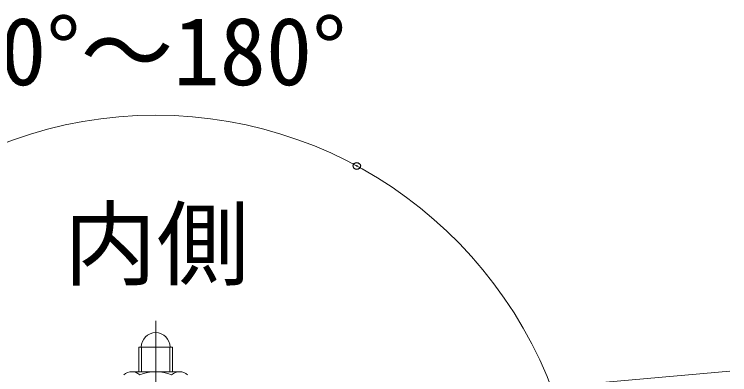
# Model space of a CAD drawing. Units: millimetres, scale not verified. Extents: x -4200 to 4200, y -2970 to 2970.
# Drawn here: x 1108 to 1614, y -1898 to -1643 of the extents above; entities that cross this region are included whole.
import ezdxf
from ezdxf.enums import TextEntityAlignment as Align

# ---------------------------------------------------------------- set-up
doc = ezdxf.new("R2010")
doc.units = ezdxf.units.MM
doc.header["$LTSCALE"] = 10
doc.header["$PDMODE"] = 32
doc.header["$PDSIZE"] = 5
doc.linetypes.add('USER1', pattern=[50.8, 31.75, -6.35, 6.35, -6.35])
for name, color, linetype, lineweight in [('0-0_D-BMK', 2, 'USER1', 13), ('0-2_D-STR-TXT', 7, 'Continuous', 13), ('0-4_D-STR3', 3, 'Continuous', 13), ('0-5_D-STR2', 7, 'Continuous', 13), ('0-6_D-STR-DIM', 7, 'Continuous', 13), ('0-8_Defpoints', 8, 'Continuous', 25)]:
    doc.layers.add(name, color=color, linetype=linetype, lineweight=lineweight)
doc.styles.add('ＭＳ ゴシック', font='')
doc.styles.get('ＭＳ ゴシック').set_extended_font_data('MS Gothic')

msp = doc.modelspace()

# ---------------------------------------------------------------- linework, layer by layer
at = {"layer": '0-0_D-BMK'}
msp.add_line((1208.32, -1859.84), (1208.32, -2139.19), dxfattribs=at)
at = {"layer": '0-4_D-STR3'}
for p, q in [((1196.32, -1895.7), (1196.32, -1878.3)), ((1220.32, -1878.3), (1196.32, -1878.3)), ((1198.35, -1895.7), (1198.35, -1878.3)), ((1218.29, -1895.7), (1218.29, -1878.3)), ((1220.32, -1895.7), (1220.32, -1878.3)), ((1190.99, -1895.7), (1225.63, -1895.7))]:
    msp.add_line(p, q, dxfattribs=at)
for centre, radius, start, end in [((1208.32, -1878.3), 10.2, 0, 180), ((1191.45, -1904.23), 8.55, 48.8349, 131.1651), ((1208.32, -1926.88), 31.18, 68.853, 111.147), ((1225.2, -1904.24), 8.55, 48.865, 131.135)]:
    msp.add_arc(centre, radius, start, end, dxfattribs=at)
at = {"layer": '0-5_D-STR2'}
msp.add_line((1614.13, -1895.41), (1350.54, -1918.47), dxfattribs=at)
at = {"layer": '0-6_D-STR-DIM'}
msp.add_arc((1208.32, -2014.05), 299.59, 12.6556, 167.3444, dxfattribs=at)
at = {"layer": '0-8_Defpoints'}
msp.add_point((1350.51, -1750.35), dxfattribs=at)

# ---------------------------------------------------------------- texts
at = {"layer": '0-2_D-STR-TXT', "style": 'ＭＳ ゴシック'}
msp.add_text('内側', height=48.09, dxfattribs=at).set_placement((1143.33, -1843.94), align=Align.BOTTOM_LEFT)
at = {"layer": '0-6_D-STR-DIM', "style": 'ＭＳ ゴシック'}
msp.add_text('170°～180°', height=48.09, dxfattribs=at).set_placement((1032.87, -1707.71), align=Align.BOTTOM_LEFT)

doc.saveas('drawing.dxf')
